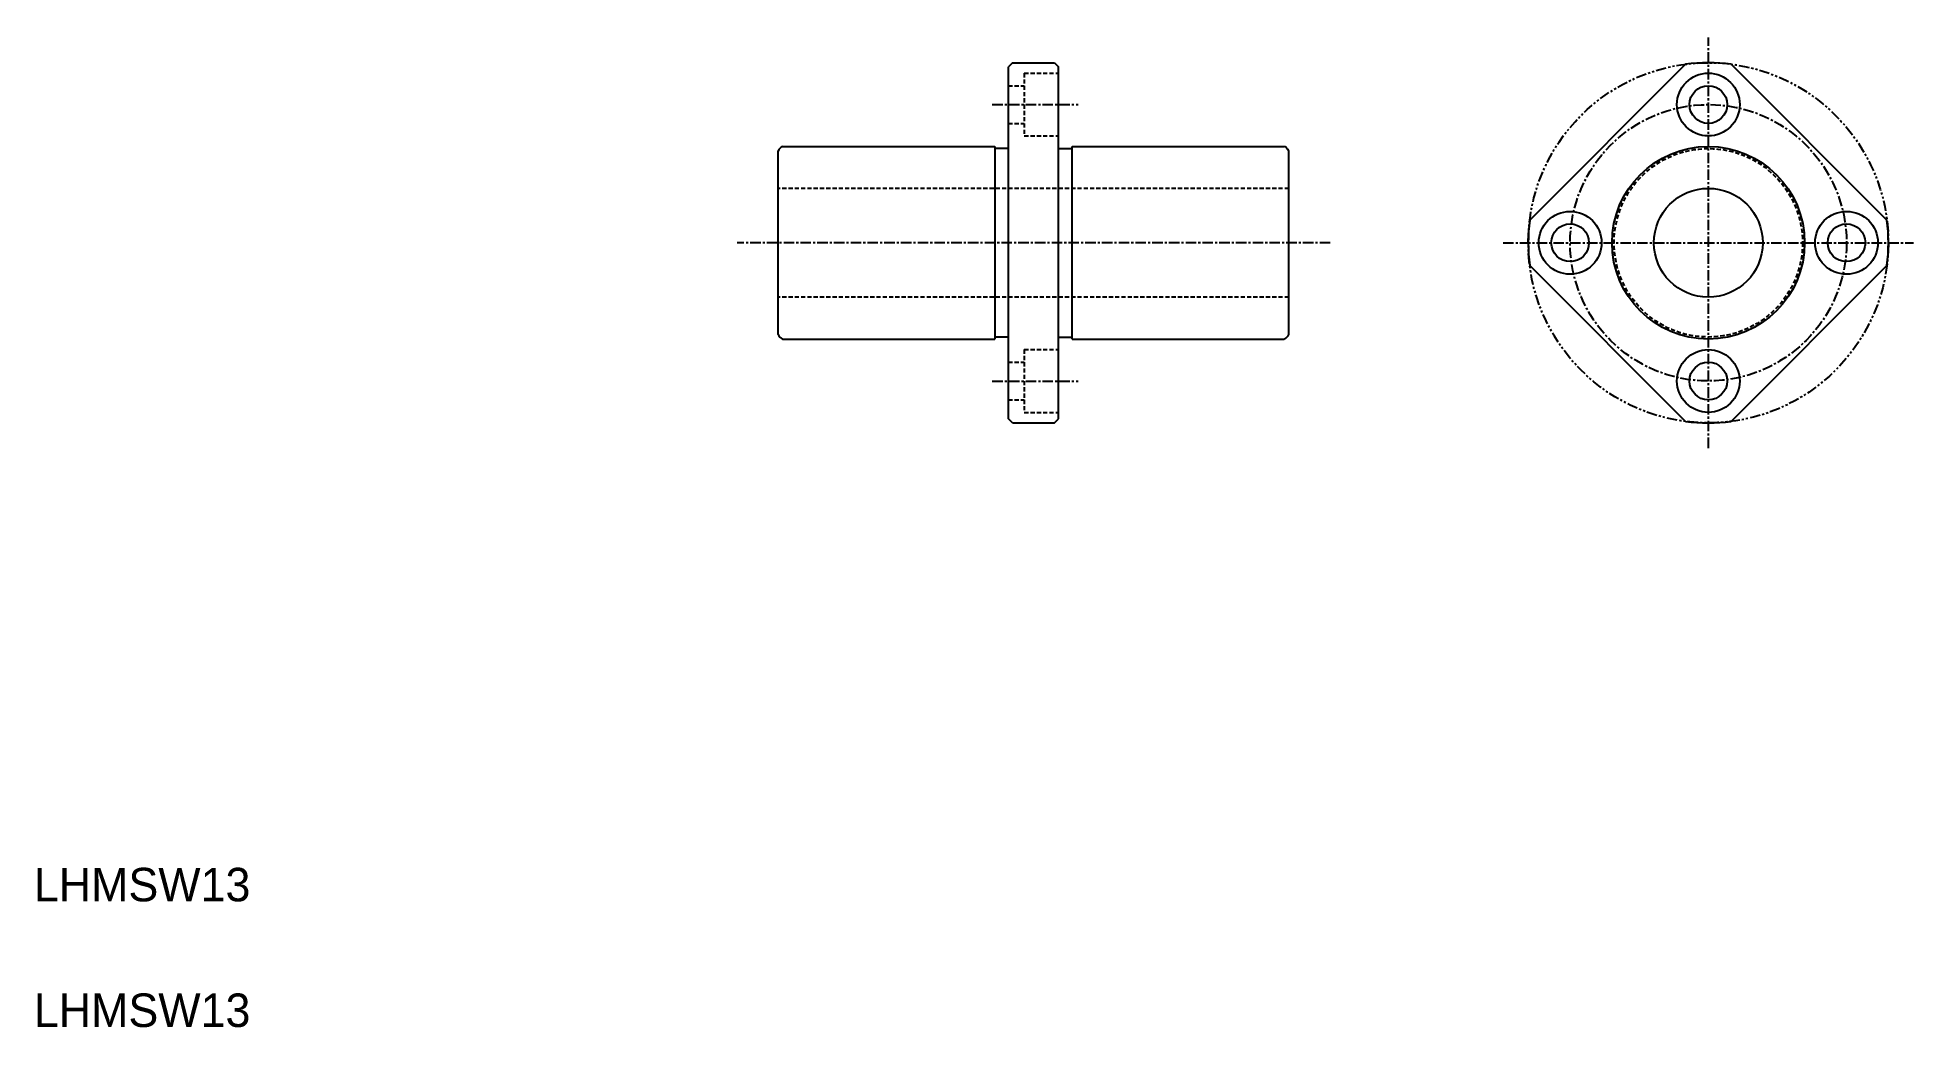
# Model space of a CAD drawing. Extents: x 10 to 234, y 10 to 128.
import ezdxf

# ---------------------------------------------------------------- set-up
doc = ezdxf.new("R2010")
doc.units = 0
for name, pattern in [('CENTER', [2, 1.25, -0.25, 0.25, -0.25]), ('DASHED', [0.75, 0.5, -0.25]), ('PHANTOM', [2.5, 1.25, -0.25, 0.25, -0.25, 0.25, -0.25])]:
    doc.linetypes.add(name, pattern=pattern)
doc.layers.get('0').update_dxf_attribs({"linetype": 'CONTINUOUS'})
doc.layers.add('CENTER', color=1, linetype='CENTER')

msp = doc.modelspace()

# ---------------------------------------------------------------- linework, layer by layer
at = {"color": 7, "linetype": 'CONTINUOUS'}
for p, q in [((126.86, 125.12), (126.36, 124.62)), ((126.36, 82.62), (126.36, 124.62)), ((126.86, 125.12), (131.86, 125.12)), ((131.86, 125.12), (132.36, 124.62)), ((132.36, 82.62), (132.36, 124.62)), ((207.22, 124.95), (188.61, 106.34)), ((231.26, 106.34), (212.65, 124.95)), ((98.86, 92.67), (98.86, 114.58)), ((99.4, 115.12), (124.76, 115.12)), ((124.76, 115.12), (124.76, 92.12)), ((126.36, 114.87), (124.76, 114.87)), ((132.36, 114.87), (133.96, 114.87)), ((133.96, 115.12), (159.31, 115.12)), ((133.96, 92.12), (133.96, 115.12)), ((159.86, 92.67), (159.86, 114.58)), ((207.22, 82.3), (188.61, 100.91)), ((231.26, 100.91), (212.65, 82.3)), ((99.4, 92.12), (124.76, 92.12)), ((126.36, 92.37), (124.76, 92.37)), ((132.36, 92.37), (133.96, 92.37)), ((133.96, 92.12), (159.31, 92.12)), ((126.86, 82.12), (126.36, 82.62)), ((126.86, 82.12), (131.86, 82.12)), ((131.86, 82.12), (132.36, 82.62))]:
    msp.add_line(p, q, dxfattribs=at)
at = {"color": 3, "linetype": 'DASHED'}
for p, q in [((128.26, 123.87), (128.26, 116.37)), ((128.26, 123.87), (132.36, 123.87)), ((126.36, 122.37), (128.26, 122.37)), ((126.36, 117.87), (128.26, 117.87)), ((128.26, 116.37), (132.36, 116.37)), ((159.86, 110.12), (98.86, 110.12)), ((159.86, 97.12), (98.86, 97.12)), ((128.26, 90.87), (128.26, 83.37)), ((128.26, 90.87), (132.36, 90.87)), ((126.36, 89.37), (128.26, 89.37)), ((126.36, 84.87), (128.26, 84.87)), ((128.26, 83.37), (132.36, 83.37))]:
    msp.add_line(p, q, dxfattribs=at)
at = {"color": 3, "linetype": 'PHANTOM'}
msp.add_circle((209.94, 103.62), 21.5, dxfattribs=at)
at = {"color": 7, "linetype": 'CONTINUOUS'}
for centre, radius in [((209.94, 120.12), 3.75), ((209.94, 120.12), 2.25), ((209.94, 103.62), 11.5), ((209.94, 103.62), 6.5), ((193.44, 103.62), 3.75), ((193.44, 103.62), 2.25), ((226.44, 103.62), 3.75), ((226.44, 103.62), 2.25), ((209.94, 87.12), 3.75), ((209.94, 87.12), 2.25)]:
    msp.add_circle(centre, radius, dxfattribs=at)
at = {"color": 3, "linetype": 'DASHED'}
msp.add_circle((209.94, 103.62), 11.25, dxfattribs=at)
at = {"color": 7, "linetype": 'CONTINUOUS'}
for centre, radius, start, end in [((209.94, 103.62), 21.5, 82.7492, 97.2508), ((100.01, 113.97), 1.3, 117.7958, 152.2042), ((158.71, 113.97), 1.3, 27.7958, 62.2042), ((209.94, 103.62), 21.5, 172.7492, 187.2508), ((209.94, 103.62), 21.5, 352.7492, 7.2508), ((100.01, 93.27), 1.3, 207.7958, 242.2042), ((158.71, 93.27), 1.3, 297.7958, 332.2042), ((209.94, 103.62), 21.5, 262.7492, 277.2508)]:
    msp.add_arc(centre, radius, start, end, dxfattribs=at)
at = {"layer": 'CENTER', "color": 1, "linetype": 'CENTER'}
for p, q in [((209.94, 79.12), (209.94, 128.12)), ((124.44, 120.12), (134.71, 120.12)), ((164.79, 103.62), (93.96, 103.62)), ((185.44, 103.62), (234.44, 103.62)), ((124.44, 87.12), (134.71, 87.12))]:
    msp.add_line(p, q, dxfattribs=at)
msp.add_circle((209.94, 103.62), 16.5, dxfattribs=at)

# ---------------------------------------------------------------- texts
at = {"color": 7, "linetype": 'CONTINUOUS'}
for p in [(10, 25), (10, 10)]:
    msp.add_text('LHMSW13', height=4, dxfattribs=at).set_placement(p)

doc.saveas('drawing.dxf')
